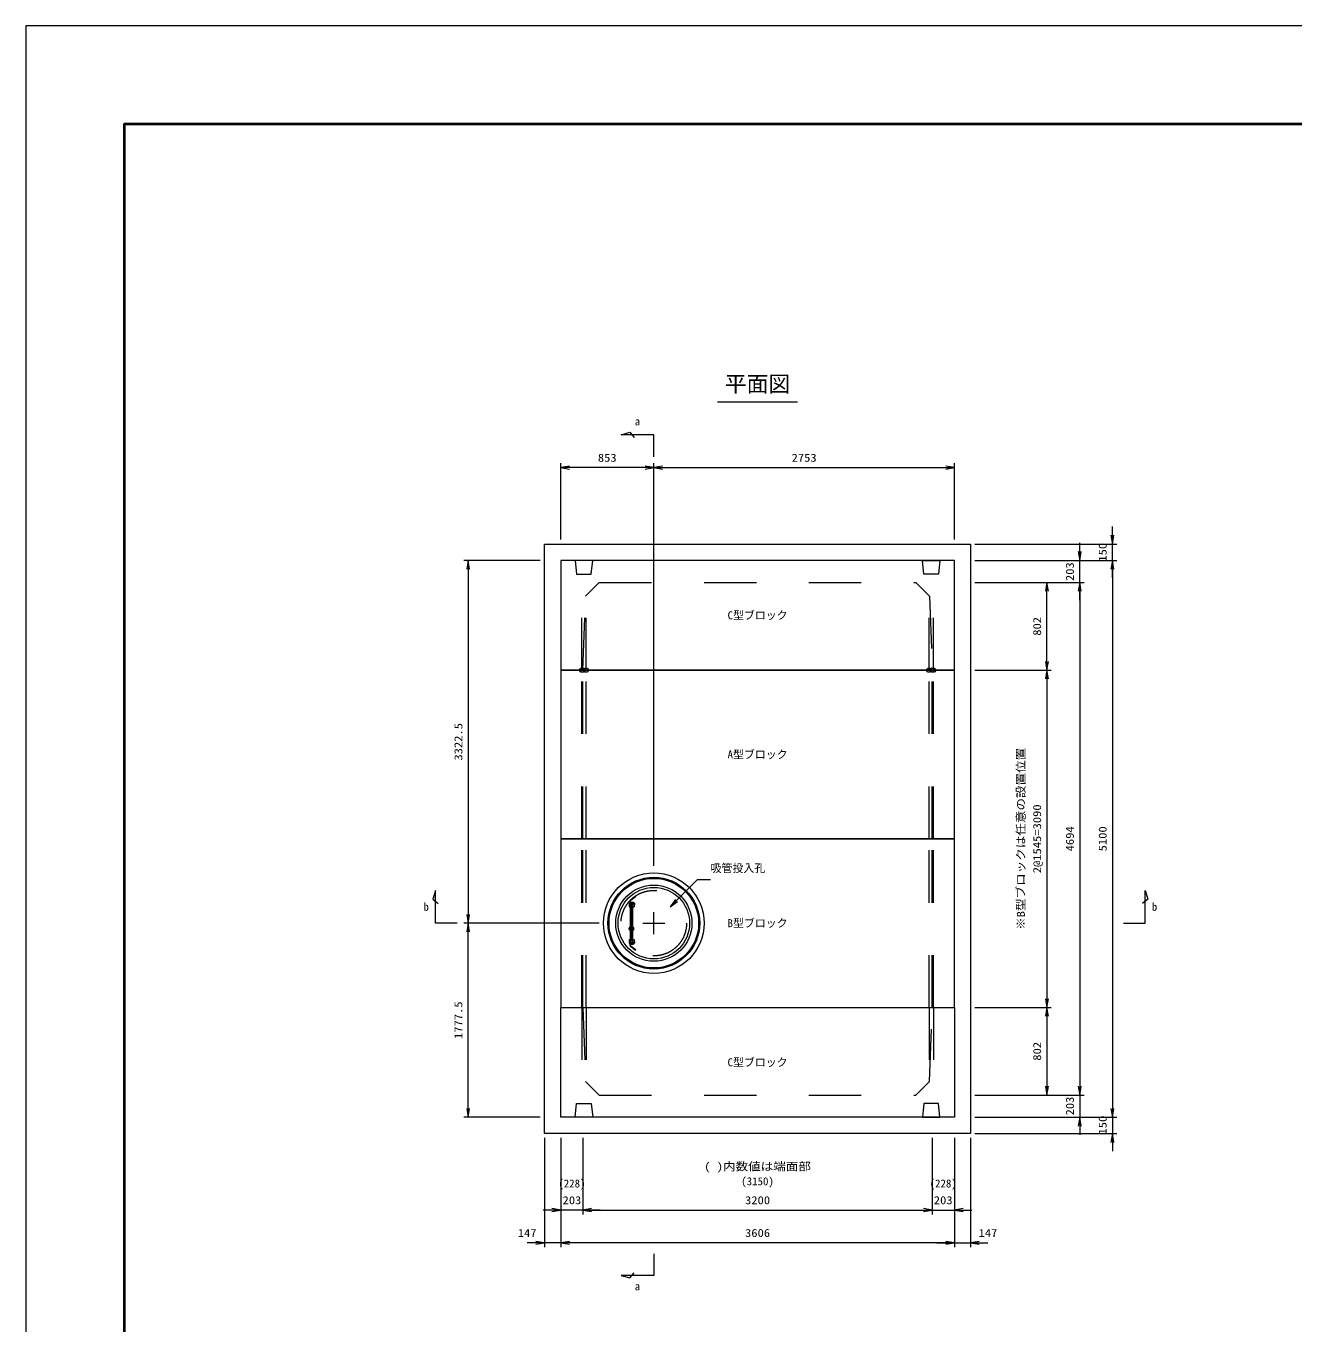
# Model space of a CAD drawing. Units: millimetres at full size. Extents: x 0 to 33600, y 27760 to 51520.
# Drawn here: x 0 to 11604, y 39640 to 51520 of the extents above; entities that cross this region are included whole.
import ezdxf
from ezdxf.enums import TextEntityAlignment as Align

# ---------------------------------------------------------------- set-up
doc = ezdxf.new("R2010")
doc.units = ezdxf.units.MM
doc.header["$LTSCALE"] = 80.0044
doc.header["$PDMODE"] = 32
doc.header["$PDSIZE"] = 40
doc.linetypes.add('CHAIN', pattern=[18.5, 12, -1.5, 3.5, -1.5])
doc.linetypes.add('DASHED_SPACED', pattern=[12, 6, -6])
for name, color, linetype, lineweight in [('0_2', 4, 'Continuous', 13), ('Defpoints_5', 5, 'Continuous', 13), ('FRP', 4, 'DASHED_SPACED', 13), ('図枠', 1, 'Continuous', 40), ('寸法', 6, 'Continuous', 13), ('文字', 2, 'Continuous', 13)]:
    doc.layers.add(name, color=color, linetype=linetype, lineweight=lineweight)
doc.styles.add('ＭＳ ゴシック', font='')
doc.styles.get('ＭＳ ゴシック').set_extended_font_data('MS Gothic')

# ---------------------------------------------------------------- blocks, each defined once
blk = doc.blocks.new('open_arrow')
at = {"color": 0, "linetype": 'Continuous', "lineweight": -2}
blk.add_lwpolyline([(7.5, 1.25), (0, 0), (7.5, -1.25)], dxfattribs=at)

msp = doc.modelspace()

# ---------------------------------------------------------------- linework, layer by layer
at = {"layer": '0_2', "linetype": 'DASHED_SPACED'}
for p, q in [((5090, 45620), (5090, 46500)), ((5130, 45620), (5130, 46500)), ((8270, 45620), (8270, 46500)), ((8310, 45620), (8310, 46500)), ((5090, 44075), (5090, 45620)), ((5130, 44075), (5130, 45620)), ((8270, 44075), (8270, 45620)), ((8310, 44075), (8310, 45620)), ((5090, 42530), (5090, 44075)), ((5130, 42530), (5130, 44075)), ((8270, 42530), (8270, 44075)), ((8310, 42530), (8310, 44075)), ((5090, 42530), (5090, 41650)), ((5130, 42530), (5130, 41650)), ((8270, 42530), (8270, 41650)), ((8310, 42530), (8310, 41650))]:
    msp.add_line(p, q, dxfattribs=at)
at = {"layer": '0_2', "color": 3, "linetype": 'DASHED_SPACED'}
for p, q in [((5100, 44075), (5100, 45620)), ((8300, 44075), (8300, 45620)), ((5100, 42530), (5100, 44075)), ((8300, 42530), (8300, 44075))]:
    msp.add_line(p, q, dxfattribs=at)
at = {"layer": '0_2', "color": 2, "linetype": 'CHAIN'}
for p, q in [((5750, 43202.5), (5750, 43402.5)), ((5650, 43302.5), (5850, 43302.5))]:
    msp.add_line(p, q, dxfattribs=at)
at = {"layer": '0_2', "color": 7}
msp.add_lwpolyline([(4750, 46775), (8650, 46775), (8650, 41375), (4750, 41375)], close=True, dxfattribs=at)
at = {"layer": '0_2', "color": 3}
for points in [[(4897, 45620), (8503, 45620), (8503, 46625), (4897, 46625)], [(8503, 44075), (8503, 45620), (4897, 45620), (4897, 44075)], [(8503, 42530), (8503, 44075), (4897, 44075), (4897, 42530)], [(4897, 42530), (8503, 42530), (8503, 41525), (4897, 41525)]]:
    msp.add_lwpolyline(points, close=True, dxfattribs=at)
at = {"layer": '0_2', "linetype": 'DASHED_SPACED'}
for points in [[(5030, 46625), (5042.5, 46500), (5177.5, 46500), (5190, 46625)], [(8370, 46625), (8357.5, 46500), (8222.5, 46500), (8210, 46625)], [(5030, 41525), (5042.5, 41650), (5177.5, 41650), (5190, 41525)], [(8370, 41525), (8357.5, 41650), (8222.5, 41650), (8210, 41525)]]:
    msp.add_lwpolyline(points, close=True, dxfattribs=at)
at = {"layer": '0_2', "color": 3, "linetype": 'DASHED_SPACED'}
for points in [[(5100, 45620), (5125, 46297), (5250, 46422), (8150, 46422), (8275, 46297), (8300, 45620)], [(5100, 42530), (5125, 41853), (5250, 41728), (8150, 41728), (8275, 41853), (8300, 42530)]]:
    msp.add_lwpolyline(points, dxfattribs=at)
at = {"layer": '0_2', "color": 3}
for radius in [460, 420]:
    msp.add_circle((5750, 43302.5), radius, dxfattribs=at)
at = {"layer": '0_2'}
for radius in [410, 349, 327]:
    msp.add_circle((5750, 43302.5), radius, dxfattribs=at)
at = {"layer": '0_2', "color": 3, "linetype": 'DASHED_SPACED'}
msp.add_circle((5750, 43302.5), 300, dxfattribs=at)
at = {"layer": '0_2'}
for p in [(5090, 45620), (5130, 45620), (8270, 45620), (8310, 45620)]:
    msp.add_point(p, dxfattribs=at)
at = {"layer": '0_2', "color": 3}
for p in [(5100, 45620), (8300, 45620)]:
    msp.add_point(p, dxfattribs=at)
at = {"layer": 'Defpoints_5'}
msp.add_lwpolyline([(0, 27760), (33600, 27760), (33600, 51520), (0, 51520)], close=True, dxfattribs=at)
at = {"layer": 'FRP'}
for p, q in [((5525, 43486.44), (5571, 43486.44)), ((5525, 43486.44), (5525, 43484.44)), ((5525, 43484.44), (5571, 43484.44)), ((5525, 43484.44), (5525, 43452.44)), ((5532.09, 43494.59), (5534.03, 43488.77)), ((5581.43, 43550.66), (5532.85, 43510)), ((5534, 43482.25), (5534, 43477.55)), ((5534.03, 43491.44), (5534.03, 43486.44)), ((5534.03, 43491.44), (5565.12, 43491.44)), ((5584.31, 43547.21), (5535.73, 43506.54)), ((5539.58, 43495.94), (5565.12, 43495.94)), ((5559, 43491.44), (5555.95, 43488.39)), ((5556, 43491.44), (5556, 43486.44)), ((5556, 43482.25), (5556, 43477.55)), ((5559.95, 43484.44), (5559.95, 43473.71)), ((5565.12, 43495.94), (5565.12, 43491.44)), ((5571, 43484.44), (5571, 43452.44)), ((5573, 43484.44), (5573, 43471.44)), ((5581.43, 43550.66), (5584.31, 43547.21)), ((5525, 43473.71), (5559.95, 43473.71)), ((5525, 43452.44), (5533.9, 43452.44)), ((5534, 43473.71), (5534, 43131.29)), ((5556, 43473.71), (5556, 43131.29)), ((5556, 43452.44), (5571, 43452.44)), ((5571, 43471.44), (5573, 43471.44)), ((5525, 43152.56), (5533.9, 43152.56)), ((5525, 43152.56), (5525, 43120.56)), ((5525, 43131.29), (5559.95, 43131.29)), ((5534, 43127.45), (5534, 43122.75)), ((5556, 43152.56), (5571, 43152.56)), ((5556, 43127.45), (5556, 43122.75)), ((5559.95, 43131.29), (5559.95, 43120.56)), ((5571, 43152.56), (5571, 43120.56)), ((5571, 43133.56), (5573, 43133.56)), ((5573, 43133.56), (5573, 43120.56)), ((5525, 43120.56), (5571, 43120.56)), ((5525, 43120.56), (5525, 43118.56)), ((5525, 43118.56), (5571, 43118.56)), ((5534.03, 43116.23), (5532.09, 43110.41)), ((5532.85, 43095), (5581.43, 43054.34)), ((5534.03, 43118.56), (5534.03, 43113.56)), ((5534.03, 43113.56), (5565.12, 43113.56)), ((5535.73, 43098.46), (5584.31, 43057.79)), ((5539.58, 43109.06), (5565.12, 43109.06)), ((5555.95, 43116.61), (5559, 43113.56)), ((5556, 43118.56), (5556, 43113.56)), ((5565.12, 43113.56), (5565.12, 43109.06)), ((5584.31, 43057.79), (5581.43, 43054.34))]:
    msp.add_line(p, q, dxfattribs=at)
at = {"layer": 'FRP', "linetype": 'CHAIN'}
msp.add_line((5545, 43465.4), (5545, 43139.74), dxfattribs=at)
at = {"layer": 'FRP'}
for centre, radius, start, end in [((5539.59, 43501.94), 10.5, 129.92782, 270), ((5539.58, 43501.94), 6, 129.92906, 270), ((5571, 43484.44), 2, 0, 90), ((5539.59, 43103.06), 10.5, 90, 230.07217), ((5539.58, 43103.06), 6, 90, 230.07093), ((5571, 43120.56), 2, 270, 0)]:
    msp.add_arc(centre, radius, start, end, dxfattribs=at)
msp.add_point((5545, 43252.5), dxfattribs=at)
at = {"layer": '図枠'}
msp.add_lwpolyline([(900, 28660), (32700, 28660), (32700, 50620), (900, 50620)], close=True, dxfattribs=at)
at = {"layer": '寸法'}
for p, q in [((4897, 46815), (4897, 47515)), ((5750, 47475), (4897, 47475)), ((5750, 43826.67), (5750, 47515)), ((5750, 43826.67), (5750, 47515)), ((5750, 47475), (8503, 47475)), ((8503, 46815), (8503, 47515)), ((9950, 46465), (9950, 46935)), ((8690, 46775), (9990, 46775)), ((9650, 46262), (9650, 46785)), ((4710, 46625), (4010, 46625)), ((4050, 46625), (4050, 43302.5)), ((8690, 46625), (9990, 46625)), ((8690, 46625), (9690, 46625)), ((8690, 46625), (9990, 46625)), ((9950, 46625), (9950, 41525)), ((8690, 46422), (9690, 46422)), ((8690, 46422), (9390, 46422)), ((8690, 46422), (9690, 46422)), ((9350, 45620), (9350, 46422)), ((9650, 46422), (9650, 41728)), ((8690, 45620), (9390, 45620)), ((8690, 45620), (9390, 45620)), ((9350, 45620), (9350, 42530)), ((5210, 43302.5), (4010, 43302.5)), ((5250, 43302.5), (4010, 43302.5)), ((4050, 41525), (4050, 43302.5)), ((8690, 42530), (9390, 42530)), ((8690, 42530), (9390, 42530)), ((9350, 42530), (9350, 41728)), ((9650, 41888), (9650, 41365)), ((8690, 41728), (9690, 41728)), ((8690, 41728), (9390, 41728)), ((8690, 41728), (9690, 41728)), ((9950, 41685), (9950, 41215)), ((4710, 41525), (4010, 41525)), ((8690, 41525), (9990, 41525)), ((8690, 41525), (9690, 41525)), ((8690, 41525), (9990, 41525)), ((8690, 41375), (9990, 41375)), ((4750, 41335), (4750, 40335)), ((4897, 41335), (4897, 40335)), ((4897, 41335), (4897, 40635)), ((4897, 41335), (4897, 40335)), ((5100, 41335), (5100, 40635)), ((5100, 41335), (5100, 40635)), ((8300, 41335), (8300, 40635)), ((8300, 41335), (8300, 40635)), ((8503, 41335), (8503, 40335)), ((8503, 41335), (8503, 40635)), ((8503, 41335), (8503, 40335)), ((8650, 41335), (8650, 40335)), ((5260, 40675), (4737, 40675)), ((5100, 40675), (8300, 40675)), ((8140, 40675), (8663, 40675)), ((5057, 40375), (4590, 40375)), ((8503, 40375), (4897, 40375)), ((8343, 40375), (8810, 40375))]:
    msp.add_line(p, q, dxfattribs=at)
for points in [[(5750, 47575), (5750, 47775), (5450, 47775), (5530, 47800), (5570, 47750)], [(3950, 43302.5), (3750, 43302.5), (3750, 43602.5), (3725, 43522.5), (3775, 43482.5)], [(5900, 43452.5), (5956.57, 43509.07), (6150, 43702.5), (6270, 43702.5)], [(10050, 43302.5), (10250, 43302.5), (10250, 43602.5), (10275, 43522.5), (10225, 43482.5)], [(5750, 40275), (5750, 40075), (5450, 40075), (5530, 40053), (5570, 40100)]]:
    msp.add_lwpolyline(points, dxfattribs=at)
at = {"layer": '文字'}
msp.add_line((7066.67, 48075), (6333.33, 48075), dxfattribs=at)

# ---------------------------------------------------------------- block references
at = {"layer": '寸法', "xscale": 10.7, "yscale": 10.7}
for p in [(4897, 47475), (5750, 47475), (5100, 40675), (5100, 40675), (8503, 40675), (4897, 40375), (4897, 40375), (8650, 40375)]:
    msp.add_blockref('open_arrow', p, dxfattribs=at)
for p, rotation in [((5750, 47475), 180), ((8503, 47475), 180), ((9950, 46775), 90), ((9650, 46625), 90), ((4050, 46625), 270), ((9950, 46625), 270), ((9950, 46625), 270), ((9350, 46422), 270), ((9650, 46422), 270), ((9650, 46422), 270), ((9350, 45620), 90), ((9350, 45620), 270), ((5900, 43452.5), 45), ((4050, 43302.5), 90), ((4050, 43302.5), 270), ((9350, 42530), 90), ((9350, 42530), 270), ((9350, 41728), 90), ((9650, 41728), 90), ((9650, 41728), 90), ((4050, 41525), 90), ((9950, 41525), 90), ((9950, 41525), 90), ((9650, 41525), 270), ((9950, 41375), 270), ((4897, 40675), 180), ((8300, 40675), 180), ((8300, 40675), 180), ((4750, 40375), 180), ((8503, 40375), 180), ((8503, 40375), 180)]:
    msp.add_blockref('open_arrow', p, dxfattribs=dict(at, rotation=rotation))

# ---------------------------------------------------------------- texts
at = {"layer": '寸法', "color": 3, "style": 'ＭＳ ゴシック'}
for s, p in [('a', (5600, 47935)), ('(228)', (5000, 40955)), ('(3150)', (6700, 40975)), ('(228)', (8400, 40955))]:
    msp.add_text(s, height=73.31, dxfattribs=at).set_placement(p, align=Align.TOP_CENTER)
at = {"layer": '寸法', "style": 'ＭＳ ゴシック', "width": 1.15}
for s, p in [('853', (5323.5, 47565)), ('2753', (7126.5, 47565)), ('203', (5000, 40765)), ('3200', (6700, 40765)), ('203', (8400, 40765)), ('147', (4590, 40465)), ('3606', (6700, 40465)), ('147', (8810, 40465))]:
    msp.add_text(s, height=73.31, dxfattribs=at).set_placement(p, align=Align.MIDDLE_CENTER)
for s, p in [('150', (9860, 46700)), ('203', (9560, 46522)), ('802', (9260, 46021)), ('3322.5', (3960, 44963.75)), ('2@1545=3090', (9260, 44075)), ('4694', (9560, 44075)), ('5100', (9860, 44075)), ('1777.5', (3960, 42413.75)), ('802', (9260, 42129)), ('203', (9560, 41628)), ('150', (9860, 41453))]:
    msp.add_text(s, height=73.31, rotation=90, dxfattribs=at).set_placement(p, align=Align.MIDDLE_CENTER)
at = {"layer": '寸法', "color": 3, "style": 'ＭＳ ゴシック', "width": 1.15}
msp.add_text('※B型ブロックは任意の設置位置', height=73.31, rotation=90, dxfattribs=at).set_placement((9170, 44075), align=Align.BOTTOM_CENTER)
at = {"layer": '寸法', "color": 3, "style": 'ＭＳ ゴシック'}
msp.add_text('吸管投入孔', height=73.31, dxfattribs=at).set_placement((6270, 43842.5), align=Align.TOP_LEFT)
msp.add_text('b', height=73.31, dxfattribs=at).set_placement((3690, 43452.5), align=Align.MIDDLE_RIGHT)
msp.add_text('b', height=73.31, dxfattribs=at).set_placement((10310, 43452.5), align=Align.MIDDLE_LEFT)
at = {"layer": '寸法', "color": 3, "style": 'ＭＳ ゴシック', "width": 1.15}
msp.add_text('( )内数値は端面部', height=73.31, dxfattribs=at).set_placement((6700, 41015), align=Align.BOTTOM_CENTER)
at = {"layer": '寸法', "color": 3, "style": 'ＭＳ ゴシック'}
msp.add_text('a', height=73.31, dxfattribs=at).set_placement((5600, 39918), align=Align.BOTTOM_CENTER)
at = {"layer": '文字', "style": 'ＭＳ ゴシック'}
msp.add_text('平面図', height=146.6, dxfattribs=at).set_placement((6700, 48315), align=Align.TOP_CENTER)
for s, p in [('C型ブロック', (6700, 46122)), ('A型ブロック', (6700, 44847.5)), ('B型ブロック', (6700, 43302.5)), ('C型ブロック', (6700, 42028))]:
    msp.add_text(s, height=73.31, dxfattribs=at).set_placement(p, align=Align.MIDDLE_CENTER)

doc.saveas('drawing.dxf')
